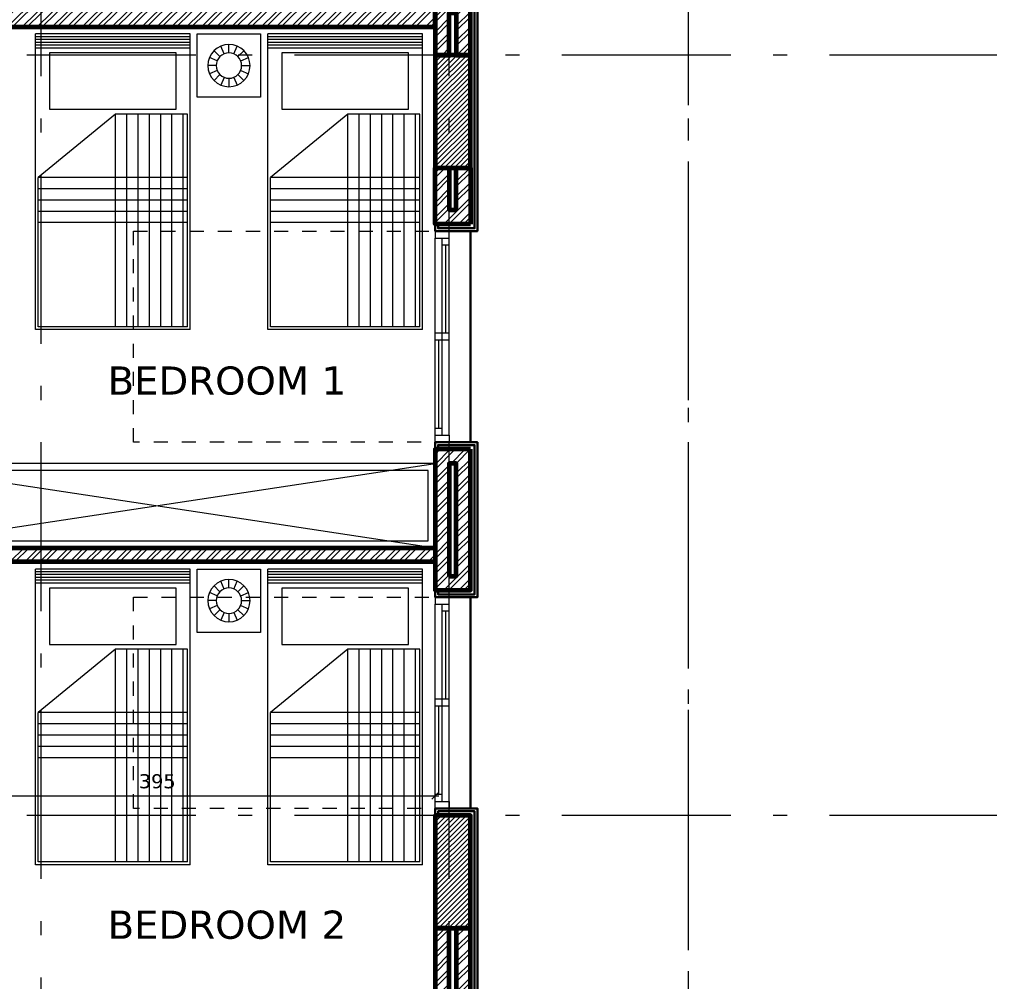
# Model space of a CAD drawing. Header units: inches. Extents: x -48 to 777, y -156 to 510.
# Drawn here: x 598.77 to 605.66, y -116.44 to -109.6 of the extents above; entities that cross this region are included whole.
import ezdxf

# ---------------------------------------------------------------- set-up
doc = ezdxf.new("R2010")
doc.units = ezdxf.units.IN
doc.header["$MEASUREMENT"] = 0
doc.set_wipeout_variables(frame=1)
doc.linetypes.add('ACAD_ISO10W100', pattern=[18, 12, -3, 0, -3])
doc.linetypes.add('HIDDEN', pattern=[0.375, 0.25, -0.125])
doc.layers.get('Defpoints').update_dxf_attribs({"lineweight": 5})
for name, color, linetype, lineweight in [('A-AXIS ST', 251, 'ACAD_ISO10W100', 5), ('A-DIM', 9, 'Continuous', 5), ('A-FURN1', 211, 'Continuous', 15), ('A-HIDDEN', 254, 'HIDDEN', 5), ('A-LEVELS', 139, 'Continuous', 20), ('A-LIMIT LOT', 235, 'ACAD_ISO10W100', 20), ('A-NOTES', 151, 'Continuous', 20), ('A-PILLARS', 1, 'Continuous', 60), ('A-TEXT', 50, 'Continuous', 15), ('A-WALLS', 7, 'Continuous', 60), ('A-WINDOWS', 4, 'Continuous', 20), ('C-STONE', 42, 'Continuous', 30), ('C-WOOD', 28, 'Continuous', 30), ('H-PILLARS', 61, 'Continuous', 5), ('H-WALLS', 51, 'Continuous', 5), ('modificat', 127, 'Continuous', 15)]:
    doc.layers.add(name, color=color, linetype=linetype, lineweight=lineweight)
doc.layers.add('HH-GREY', color=253, linetype='Continuous', lineweight=5, true_color=0x828282)
doc.layers.add('pts pc', color=7, linetype='Continuous')
doc.styles.add('2mm', font='simplex.shx', dxfattribs={"height": 0.5})
doc.styles.add('5mm', font='simplex_.ttf', dxfattribs={"height": 5})
doc.styles.add('ROMAND', font='verdana.ttf')
doc.dimstyles.new('M-1.50', dxfattribs={"dimtxt": 0.1, "dimasz": 0.05, "dimexe": 0.025, "dimexo": 0.025, "dimgap": 0.05, "dimtad": 1, "dimlfac": 100, "dimrnd": 0.5, "dimzin": 9, "dimdsep": 46, "dimtxsty": 'ROMAND', "dimblk": 'OBLIQUE', "dimcen": 1, "dimdle": 0.025, "dimclrd": 256, "dimclre": 256, "dimclrt": 2, "dimadec": 0, "dimazin": 0, "dimtfac": 0.666667, "dimtmove": 2, "dimatfit": 3, "dimfxl": 0.04, "dimtolj": 1, "dimtzin": 5, "dimlwd": -1, "dimlwe": -1, "dimarcsym": 0})
pattern_1 = [(45, (149.9044, -425.92311), (-0.053033009, 0.053033009), []), (45, (149.93976, -425.92311), (-0.053033009, 0.053033009), [])]
pattern_2 = [(45, (392.396156, -250.71223), (-0.053033009, 0.053033009), []), (45, (392.43151, -250.71223), (-0.053033009, 0.053033009), [])]

# ---------------------------------------------------------------- blocks, each defined once
blk = doc.blocks.new('LOT 688  TOPOGRAPHIC PLAN')
at = {"layer": 'A-LEVELS', "color": 209, "linetype": 'Continuous'}
blk.add_lwpolyline([(-315977.18257, -27917.85413), (-315976.99399, -27917.54637), (-315976.7839, -27917.27916), (-315976.55457, -27917.05109), (-315976.30825, -27916.86078), (-315976.0472, -27916.70681), (-315975.48998, -27916.50232), (-315974.90097, -27916.42644), (-315974.29678, -27916.46462), (-315973.68554, -27916.58356), (-315973.07251, -27916.74337), (-315972.46289, -27916.9042), (-315971.86191, -27917.02617), (-315971.27481, -27917.0694), (-315970.70379, -27916.99519), (-315970.53841, -27917.00731), (-315970.54748, -27917.04972), (-315970.61805, -27917.10984), (-315970.88805, -27917.37097), (-315971.06119, -27917.64262), (-315971.14557, -27917.92218), (-315971.14929, -27918.20701), (-315971.08044, -27918.49448), (-315970.94712, -27918.78197), (-315970.75741, -27919.06684), (-315970.51942, -27919.34646), (-315970.24124, -27919.61821), (-315969.59667, -27920.12754)], dxfattribs=at)
at = {"layer": 'A-LEVELS', "linetype": 'Continuous'}
blk.add_lwpolyline([(-315974.22468, -27923.35521), (-315974.1058, -27922.7822), (-315974.01199, -27922.5365), (-315973.88797, -27922.32483), (-315973.72825, -27922.15233), (-315973.52737, -27922.0241), (-315973.28144, -27921.94472), (-315972.99924, -27921.91432), (-315972.6955, -27921.93092), (-315972.38498, -27921.99255), (-315972.08244, -27922.09725), (-315971.80264, -27922.24303), (-315971.55993, -27922.42779), (-315971.35728, -27922.646), (-315971.03355, -27923.1453)], dxfattribs=at)
at = {"layer": 'pts pc', "linetype": 'Continuous'}
for points in [[(-315970.35261, -27916.71466), (-315971.06339, -27917.41786)], [(-315970.3564, -27917.42165), (-315971.0596, -27916.71087)], [(-315973.94379, -27917.85743), (-315974.65457, -27918.56063)], [(-315973.94758, -27918.56442), (-315974.65078, -27917.85364)]]:
    blk.add_lwpolyline(points, dxfattribs=at)
at = {"layer": 'A-NOTES', "linetype": 'Continuous', "style": '5mm'}
blk.add_text('688', height=2, rotation=346.245633, dxfattribs=at).set_placement((-315981.70648, -27916.11756))
at = {"layer": 'pts pc', "color": 1, "char_height": 0.5, "width": 2.9761905, "attachment_point": 1, "rotation": 359.692852, "style": '2mm'}
for s, insert in [('\\Fsimplex.shx;\\W1.0000000000;\\T1.0000000000;\\o\\l94.661', (-315973.79784, -27917.96171)), ('\\Fsimplex.shx;\\W1.0000000000;\\T1.0000000000;\\o\\l95.165', (-315978.42215, -27918.19392))]:
    blk.add_mtext(s, dxfattribs=dict(at, insert=insert))
at = {"linetype": 'Continuous'}
blk.add_wipeout([(-315996.80172, -27893.57917), (-315969.32038, -27896.23659), (-315969.32038, -27930.53073), (-315964.08799, -27936.87852), (-315964.6636, -27941.43051), (-315970.22923, -27937.16678), (-315985.1164, -27950.2257)], dxfattribs=at).dxf.layer = 'A-LIMIT LOT'
at = {"layer": 'A-HIDDEN', "linetype": 'ACAD_ISO10W100', "ltscale": 0.05}
blk.add_lwpolyline([(-315992.30527, -27900.52725), (-315983.21966, -27944.57125), (-315970.69258, -27933.58259), (-315972.32038, -27931.60779), (-315972.32038, -27902.3323)], close=True, dxfattribs=at)
blk = doc.blocks.new('*U998')
for p, q in [((50, 100), (1450, 100)), ((100, 100), (100, 50)), ((100, 75), (725, 75)), ((725, 0), (725, 100)), ((775, 0), (775, 100)), ((50, 50), (1450, 50)), ((50, 0), (1450, 0)), ((775, 25), (1400, 25)), ((1400, 0), (1400, 50))]:
    blk.add_line(p, q)
for points in [[(0, 100), (50, 100), (50, 0), (0, 0)], [(1500, 100), (1450, 100), (1450, 0), (1500, 0)]]:
    blk.add_lwpolyline(points)
blk = doc.blocks.new('AXIS')
at = {"layer": 'A-AXIS ST', "ltscale": 0.1}
for p, q in [((647.01853, 296.91777), (647.01853, 336.01919)), ((649.91853, 296.91777), (649.91853, 336.01919)), ((651.61853, 296.91777), (651.61853, 336.01919)), ((657.61853, 316.06777), (627.81853, 316.06777)), ((657.61853, 310.66777), (627.81853, 310.66777))]:
    blk.add_line(p, q, dxfattribs=at)
blk = doc.blocks.new('gkjhg')
at = {"layer": 'A-FURN1', "extrusion": (0, 0, -1)}
for p, q in [((566.8796, 146.1703), (568.9796, 146.1703)), ((566.8796, 146.1703), (566.8796, 145.0703)), ((566.8996, 146.1503), (566.8996, 145.0903)), ((566.8996, 146.1503), (568.4096, 146.1503)), ((568.4096, 146.1503), (568.4096, 145.6403)), ((568.9796, 146.1703), (568.9796, 145.0703)), ((568.4446, 146.0703), (568.8446, 146.0703)), ((568.4446, 145.1703), (568.4446, 146.0703)), ((568.8446, 146.0703), (568.8446, 145.1703)), ((568.4096, 145.6403), (567.9596, 145.0903)), ((568.8446, 145.1703), (568.4446, 145.1703)), ((566.8996, 145.0903), (567.9596, 145.0903)), ((566.8796, 145.0703), (568.9796, 145.0703))]:
    blk.add_line(p, q, dxfattribs=at)
at = {"layer": 'HH-GREY', "extrusion": (0, 0, -1)}
for p, q in [((567.6396, 146.1503), (567.6396, 145.0903)), ((567.7196, 146.1503), (567.7196, 145.0903)), ((567.7996, 146.1503), (567.7996, 145.0903)), ((567.8796, 146.1503), (567.8796, 145.0903)), ((567.9596, 146.1503), (567.9596, 145.0903)), ((568.8796, 146.1703), (568.8796, 145.0703)), ((568.8996, 146.1703), (568.8996, 145.0703)), ((568.9196, 146.1703), (568.9196, 145.0703)), ((568.9396, 146.1703), (568.9396, 145.0703)), ((568.9596, 146.1703), (568.9596, 145.0703)), ((566.8996, 146.1203), (568.4096, 146.1203)), ((566.8996, 146.0403), (568.4096, 146.0403)), ((566.8996, 145.9603), (568.4096, 145.9603)), ((566.8996, 145.8803), (568.4096, 145.8803)), ((566.8996, 145.8003), (568.4096, 145.8003)), ((566.8996, 145.7203), (568.4096, 145.7203)), ((566.8996, 145.6403), (568.4096, 145.6403))]:
    blk.add_line(p, q, dxfattribs=at)
blk = doc.blocks.new('dzhgjfcgxbf')
for p, q in [((631.6, 370.288), (631.562, 370.381)), ((631.657, 370.3), (631.657, 370.4)), ((631.715, 370.288), (631.753, 370.381)), ((631.519, 370.207), (631.426, 370.245)), ((631.551, 370.256), (631.481, 370.326)), ((631.764, 370.256), (631.834, 370.326)), ((631.796, 370.207), (631.888, 370.245)), ((631.507, 370.15), (631.407, 370.15)), ((631.807, 370.15), (631.907, 370.15)), ((631.519, 370.092), (631.426, 370.054)), ((631.551, 370.044), (631.481, 369.973)), ((631.764, 370.044), (631.834, 369.973)), ((631.796, 370.092), (631.888, 370.054)), ((631.6, 370.011), (631.562, 369.919)), ((631.657, 370), (631.657, 369.9)), ((631.715, 370.011), (631.753, 369.919))]:
    blk.add_line(p, q)
for radius in [0.25, 0.15]:
    blk.add_circle((631.657, 370.15), radius)
blk = doc.blocks.new('_Oblique')
at = {"color": 0, "linetype": 'ByBlock', "lineweight": -2}
blk.add_line((-0.5, -0.5), (0.5, 0.5), dxfattribs=at)
blk = doc.blocks.new('*D2407')
at = {"layer": 'A-DIM', "transparency": 16777216}
for p, q in [((597.7729, -115.1969), (597.7729, -115.0903)), ((601.7229, -115.2303), (601.7229, -115.0903)), ((597.7479, -115.1153), (601.7479, -115.1153))]:
    blk.add_line(p, q, dxfattribs=at)
at = {"layer": 'Defpoints', "color": 0, "transparency": 16777216}
for p in [(601.7229, -115.1153), (597.7729, -115.2219), (601.7229, -115.2553)]:
    blk.add_point(p, dxfattribs=at)
at = {"layer": 'A-DIM', "transparency": 16777216, "xscale": 0.05, "yscale": 0.05, "zscale": 0.05, "rotation": 180}
blk.add_blockref('_Oblique', (597.7729, -115.1153), dxfattribs=at)
at = {"layer": 'A-DIM', "transparency": 16777216, "xscale": 0.05, "yscale": 0.05, "zscale": 0.05}
blk.add_blockref('_Oblique', (601.7229, -115.1153), dxfattribs=at)
at = {"layer": 'A-DIM', "color": 2, "transparency": 16777216, "insert": (599.7479, -115.0133), "char_height": 0.1, "attachment_point": 5, "style": 'ROMAND'}
blk.add_mtext('\\A1;395', dxfattribs=at)

msp = doc.modelspace()

# ---------------------------------------------------------------- block references
at = {"layer": 'pts pc'}
msp.add_blockref('LOT 688  TOPOGRAPHIC PLAN', (316575.84331, 27806.396), dxfattribs=at)

# ---------------------------------------------------------------- next in the draw order: hatches: boundary and pattern name
at = {"layer": 'H-PILLARS', "linetype": 'Continuous'}
h = msp.add_hatch(dxfattribs=at)
h.set_pattern_fill('ANSI31', color=256, scale=0.2)
h.set_pattern_definition([(45, (43.86635, -423.314857), (-0.0176776695, 0.0176776695), [])])
h.paths.add_polyline_path([(601.72293, -110.65534), (601.97293, -110.65534), (601.97293, -109.85534), (601.72293, -109.85534)])
h = msp.add_hatch(dxfattribs=at)
h.set_pattern_fill('ANSI31', color=256, scale=0.2)
h.set_pattern_definition([(45, (50.985376, -426.081517), (-0.0176776695, 0.0176776695), [])])
h.paths.add_polyline_path([(601.72293, -116.05534), (601.97293, -116.05534), (601.97293, -115.25534), (601.72293, -115.25534)])
at = {"layer": 'H-WALLS'}
h = msp.add_hatch(dxfattribs=at)
h.set_pattern_fill('ANSI32', color=256, scale=0.2)
h.set_pattern_definition(pattern_2)
h.paths.add_polyline_path([(597.87293, -109.45535), (597.87293, -107.05576), (597.67293, -107.05493), (597.67293, -111.71534), (597.77293, -111.71534), (597.77293, -109.65535), (601.72293, -109.65535), (601.72293, -109.45535)])
h = msp.add_hatch(dxfattribs=at)
h.set_pattern_fill('ANSI32', color=256, scale=0.2)
h.set_pattern_definition(pattern_2)
h.paths.add_polyline_path([(601.97293, -109.45534), (601.72293, -109.45534), (601.72293, -109.85535), (601.82293, -109.85535), (601.82293, -109.55534), (601.87293, -109.55534), (601.87293, -109.85535), (601.97293, -109.85535)])
h = msp.add_hatch(dxfattribs=at)
h.set_pattern_fill('ANSI32', color=256, scale=0.2)
h.set_pattern_definition([(45, (149.9044, -428.97311), (-0.053033009, 0.053033009), []), (45, (149.93976, -428.97311), (-0.053033009, 0.053033009), [])])
h.paths.add_polyline_path([(601.97293, -111.05535), (601.72293, -111.05535), (601.72293, -110.65534), (601.82293, -110.65534), (601.82293, -110.95535), (601.87293, -110.95535), (601.87293, -110.65534), (601.97293, -110.65534)])
h = msp.add_hatch(dxfattribs=at)
h.set_pattern_fill('ANSI32', color=256, scale=0.2)
h.set_pattern_definition([(45, (61.062654, -426.12311), (-0.053033009, 0.053033009), []), (45, (61.09801, -426.12311), (-0.053033009, 0.053033009), [])])
h.paths.add_polyline_path([(601.82293, -113.55535), (601.87293, -113.55535), (601.87293, -112.75534), (601.82293, -112.75534)], flags=16)
h.paths.add_polyline_path([(601.97293, -112.65534), (601.72293, -112.65534), (601.72293, -113.65534), (601.97293, -113.65534)])
h = msp.add_hatch(dxfattribs=at)
h.set_pattern_fill('ANSI32', color=256, scale=0.2)
h.set_pattern_definition(pattern_2)
h.paths.add_polyline_path([(597.77293, -113.45535), (597.77293, -113.35535), (601.72293, -113.35535), (601.72293, -113.45535)])
h = msp.add_hatch(dxfattribs=at)
h.set_pattern_fill('ANSI32', color=256, scale=0.2)
h.set_pattern_definition(pattern_1)
h.paths.add_polyline_path([(601.82293, -116.05534), (601.72293, -116.05534), (601.72293, -120.85534), (601.82293, -120.85534)])
h = msp.add_hatch(dxfattribs=at)
h.set_pattern_fill('ANSI32', color=256, scale=0.2)
h.set_pattern_definition(pattern_1)
h.paths.add_polyline_path([(601.97293, -116.05534), (601.87293, -116.05534), (601.87293, -118.95618), (601.97293, -118.95618)])

# ---------------------------------------------------------------- next in the draw order: linework, layer by layer
at = {"layer": 'A-FURN1', "extrusion": (0, 0, -1)}
for points in [[(-600.48286, -109.70535), (-600.48287, -110.15535), (-600.03287, -110.15535), (-600.03286, -109.70535)], [(-600.48286, -113.50535), (-600.48287, -113.95535), (-600.03287, -113.95535), (-600.03286, -113.50535)]]:
    msp.add_lwpolyline(points, close=True, dxfattribs=at)
at = {"layer": 'A-HIDDEN', "linetype": 'HIDDEN', "ltscale": 0.3}
for points in [[(602.02293, -112.60534), (599.57869, -112.60534), (599.57869, -111.10534), (602.02293, -111.10534)], [(602.02293, -115.20534), (599.57869, -115.20534), (599.57869, -113.70534), (602.02293, -113.70534)]]:
    msp.add_lwpolyline(points, dxfattribs=at)
at = {"layer": 'A-PILLARS'}
for points in [[(601.72293, -110.65534), (601.97293, -110.65534), (601.97293, -109.85534), (601.72293, -109.85534)], [(601.72293, -116.05534), (601.97293, -116.05534), (601.97293, -115.25534), (601.72293, -115.25534)]]:
    msp.add_lwpolyline(points, close=True, dxfattribs=at)
at = {"layer": 'A-WALLS'}
msp.add_lwpolyline([(597.87293, -109.45535), (597.87293, -109.45535), (597.87293, -109.45535), (597.87293, -109.45535), (597.87293, -109.45535), (597.87293, -109.45535), (597.87293, -107.05576), (597.67293, -107.05493), (597.67293, -111.71534), (597.77293, -111.71534), (597.77293, -109.65535), (601.72293, -109.65535), (601.72293, -109.45535), (597.87293, -109.45535)], dxfattribs=at)
for points in [[(601.97293, -109.45534), (601.72293, -109.45534), (601.72293, -109.85535), (601.82293, -109.85535), (601.82293, -109.55534), (601.87293, -109.55534), (601.87293, -109.85535), (601.97293, -109.85535)], [(601.97293, -111.05535), (601.72293, -111.05535), (601.72293, -110.65534), (601.82293, -110.65534), (601.82293, -110.95535), (601.87293, -110.95535), (601.87293, -110.65534), (601.97293, -110.65534)], [(601.97293, -112.65534), (601.72293, -112.65534), (601.72293, -113.65534), (601.97293, -113.65534)], [(601.82293, -113.55535), (601.87293, -113.55535), (601.87293, -112.75534), (601.82293, -112.75534)]]:
    msp.add_lwpolyline(points, close=True, dxfattribs=at)
at = {"layer": 'A-WALLS', "linetype": 'Continuous'}
for points in [[(597.77293, -113.45535), (597.77293, -113.35535), (601.72293, -113.35535), (601.72293, -113.45535)], [(601.82293, -116.05534), (601.72293, -116.05534), (601.72293, -120.85534), (601.82293, -120.85534)], [(601.97293, -116.05534), (601.87293, -116.05534), (601.87293, -118.95618), (601.97293, -118.95618)]]:
    msp.add_lwpolyline(points, close=True, dxfattribs=at)
at = {"layer": 'C-STONE', "linetype": 'Continuous'}
for points in [[(601.72293, -111.05535), (601.72293, -111.10535), (602.02293, -111.10535), (602.02293, -109.40534), (601.72293, -109.40534), (601.72293, -109.45534)], [(601.72293, -109.42534), (602.00293, -109.42534), (602.00293, -111.08535), (601.74293, -111.08535), (601.74293, -111.05535)], [(601.72293, -112.65534), (601.72293, -112.60534), (602.02293, -112.60534), (602.02293, -113.70534), (601.72293, -113.70534), (601.72293, -113.65534)], [(601.74293, -112.65534), (601.74293, -112.62534), (602.00293, -112.62534), (602.00293, -113.68534), (601.74293, -113.68534), (601.74293, -113.65534)], [(601.87293, -119.00618), (602.02293, -119.00618), (602.02293, -115.20534), (601.72293, -115.20534), (601.72293, -115.25534)], [(601.87293, -118.98618), (602.00293, -118.98618), (602.00293, -115.22534), (601.74293, -115.22534), (601.74293, -115.25534)]]:
    msp.add_lwpolyline(points, dxfattribs=at)
at = {"layer": 'C-WOOD'}
for p, q in [((601.97293, -112.60534), (601.97293, -111.10535)), ((601.97293, -115.20534), (601.97293, -113.70535))]:
    msp.add_line(p, q, dxfattribs=at)
at = {"layer": 'modificat'}
for p, q in [((597.77293, -112.75535), (601.72293, -113.35535)), ((597.77293, -113.35535), (601.72293, -112.75535))]:
    msp.add_line(p, q, dxfattribs=at)
for points in [[(597.77293, -113.35535), (601.72293, -113.35535), (601.72293, -112.75535), (597.77293, -112.75535)], [(597.82293, -113.30535), (601.67293, -113.30535), (601.67293, -112.80535), (597.82293, -112.80535)]]:
    msp.add_lwpolyline(points, close=True, dxfattribs=at)

# ---------------------------------------------------------------- next in the draw order: block references
at = {"layer": 'A-DIM'}
msp.add_blockref('AXIS', (-48.0956, -425.92311), dxfattribs=at)
at = {"layer": 'A-FURN1', "xscale": -1}
for p, rotation in [((453.81253, -678.68497), 270.0000000273443), ((455.46253, -678.68497), 270.0000000273443), ((453.81253, -682.48484), 270.0000000218399), ((455.46253, -682.48484), 270.0000000218399)]:
    msp.add_blockref('gkjhg', p, dxfattribs=dict(at, rotation=rotation))
at = {"layer": 'A-FURN1', "extrusion": (0, 0, -1), "xscale": 0.5999999999999998, "yscale": 0.5999999999999998, "zscale": 0.5999999999999998, "rotation": 269.9996903654621}
for p in [(-822.34557, 269.06532), (-822.34557, 265.26532)]:
    msp.add_blockref('dzhgjfcgxbf', p, dxfattribs=at)
at = {"layer": 'A-WINDOWS', "xscale": 0.0009999999999906004, "yscale": 0.0009999999999906004, "zscale": 0.0009999999999906004, "rotation": 89.99999997780006}
for p in [(601.82293, -112.60534), (601.82293, -115.20534)]:
    msp.add_blockref('*U998', p, dxfattribs=at)

# ---------------------------------------------------------------- next in the draw order: texts
at = {"layer": 'A-TEXT', "char_height": 0.2, "width": 2.4947222, "attachment_point": 9, "style": 'ROMAND'}
for s, insert in [('BEDROOM 1', (601.08968, -112.27077)), ('BEDROOM 2', (601.08968, -116.13524))]:
    msp.add_mtext(s, dxfattribs=dict(at, insert=insert))

# ---------------------------------------------------------------- next in the draw order: dimensions: what is measured, and where the dimension line sits
at = {"layer": 'A-DIM'}
dim = msp.add_linear_dim(base=(601.72293, -115.11533), p1=(597.77293, -115.22195), p2=(601.72293, -115.25534), dimstyle='M-1.50', dxfattribs=at)
dim.commit()
dim.dimension.update_dxf_attribs({"geometry": '*D2407', "text_midpoint": (599.74793, -115.01325)})

doc.saveas('drawing.dxf')
